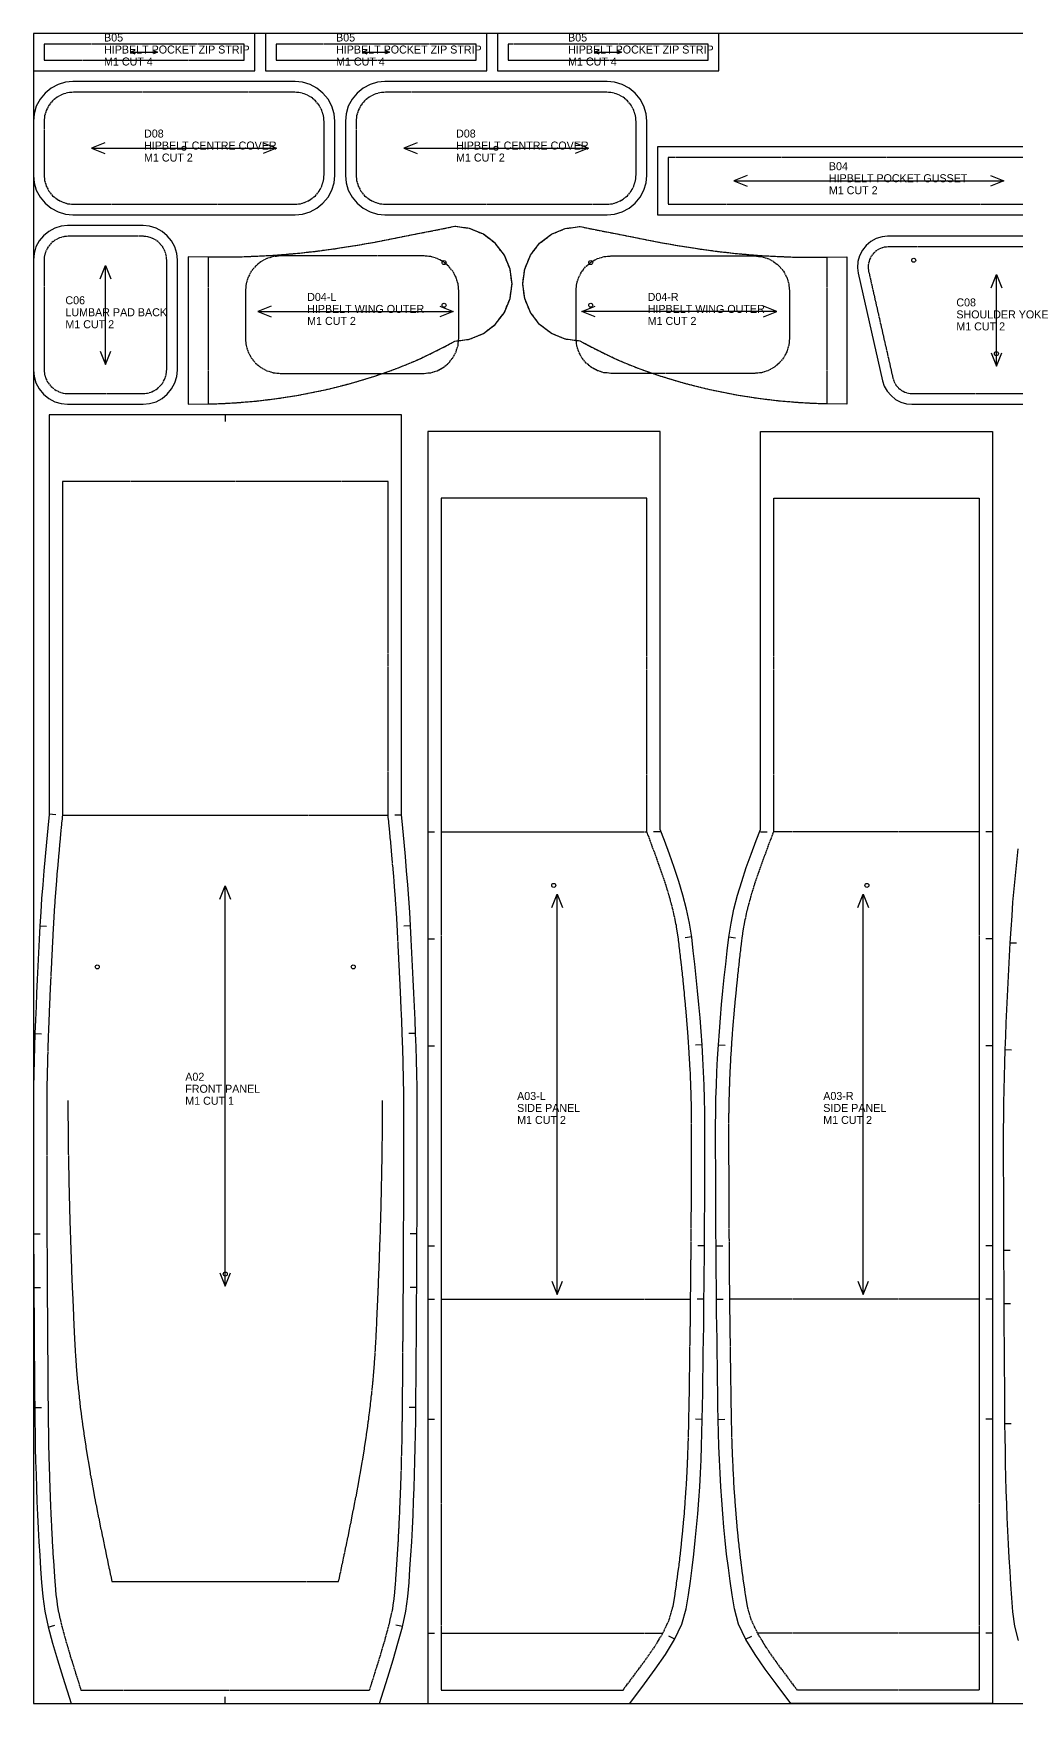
# Model space of a CAD drawing. Header units: millimetres. Extents: x 0 to 1450, y 0 to 1252.
# Drawn here: x 0 to 737, y 0 to 1252 of the extents above; entities that cross this region are included whole.
import ezdxf

# ---------------------------------------------------------------- set-up
doc = ezdxf.new("R2010")
doc.units = ezdxf.units.MM
doc.linetypes.add('DASHED', pattern=[1.524, 1.27, -0.254])
for name, color, linetype in [('CUT', 7, 'CONTINUOUS'), ('DRILL', 6, 'CONTINUOUS'), ('GRAIN', 5, 'CONTINUOUS'), ('MARK', 4, 'DASHED'), ('NOTCH', 3, 'CONTINUOUS'), ('SEW', 1, 'DASHED'), ('TEXT', 2, 'CONTINUOUS')]:
    doc.layers.add(name, color=color, linetype=linetype)

msp = doc.modelspace()

# ---------------------------------------------------------------- linework, layer by layer
at = {"layer": 'CUT'}
for points in [[(166, 1224.2), (166, 1252.2), (0, 1252.2), (0, 1224.2)], [(340, 1224.2), (340, 1252.2), (174, 1252.2), (174, 1224.2)], [(514, 1224.2), (514, 1252.2), (348, 1252.2), (348, 1224.2)], [(196.4, 1116.2), (201.9, 1116.7), (207.5, 1118.4), (212.7, 1121.2), (217.2, 1125), (221, 1129.5), (223.8, 1134.7), (225.5, 1140.3), (226, 1145.8), (226, 1186.6), (225.5, 1192.1), (223.8, 1197.7), (221, 1202.9), (217.2, 1207.4), (212.7, 1211.2), (207.5, 1213.9), (201.9, 1215.7), (196.4, 1216.2), (29.6, 1216.2), (24.1, 1215.7), (18.5, 1213.9), (13.3, 1211.2), (8.8, 1207.4), (5, 1202.9), (2.2, 1197.7), (0.5, 1192.1), (0, 1186.6), (0, 1145.8), (0.5, 1140.3), (2.2, 1134.7), (5, 1129.5), (8.8, 1125), (13.3, 1121.2), (18.5, 1118.4), (24.1, 1116.7), (29.6, 1116.2)], [(430.4, 1116.2), (435.9, 1116.7), (441.5, 1118.4), (446.7, 1121.2), (451.2, 1125), (455, 1129.5), (457.8, 1134.7), (459.5, 1140.3), (460, 1145.8), (460, 1186.6), (459.5, 1192.1), (457.8, 1197.7), (455, 1202.9), (451.2, 1207.4), (446.7, 1211.2), (441.5, 1213.9), (435.9, 1215.7), (430.4, 1216.2), (263.6, 1216.2), (258.1, 1215.7), (252.5, 1213.9), (247.3, 1211.2), (242.8, 1207.4), (239, 1202.9), (236.2, 1197.7), (234.5, 1192.1), (234, 1186.6), (234, 1145.8), (234.5, 1140.3), (236.2, 1134.7), (239, 1129.5), (242.8, 1125), (247.3, 1121.2), (252.5, 1118.4), (258.1, 1116.7), (263.6, 1116.2)], [(785.1, 1116.2), (785.1, 1167.2), (468, 1167.2), (468, 1116.2)], [(82.4, 974.2), (87.1, 974.7), (92, 976.1), (96.5, 978.5), (100.4, 981.8), (103.7, 985.7), (106.1, 990.2), (107.5, 995.1), (108, 999.8), (108, 1082.6), (107.5, 1087.3), (106.1, 1092.2), (103.7, 1096.7), (100.4, 1100.6), (96.5, 1103.8), (92, 1106.3), (87.1, 1107.7), (82.4, 1108.2), (25.6, 1108.2), (20.9, 1107.7), (16, 1106.3), (11.5, 1103.8), (7.6, 1100.6), (4.3, 1096.7), (1.9, 1092.2), (0.5, 1087.3), (0, 1082.6), (0, 999.8), (0.5, 995.1), (1.9, 990.2), (4.3, 985.7), (7.6, 981.8), (11.5, 978.5), (16, 976.1), (20.9, 974.7), (25.6, 974.2)], [(116, 974.2), (136, 974.6), (141, 974.8), (146, 975), (151, 975.3), (156, 975.7), (161, 976.1), (166, 976.5), (171, 977.1), (176, 977.7), (181, 978.3), (186, 979), (191, 979.8), (196, 980.6), (201, 981.5), (206, 982.5), (211, 983.5), (216, 984.5), (221, 985.6), (226, 986.8), (231, 988.1), (236, 989.4), (241, 990.8), (246, 992.2), (251, 993.8), (256, 995.3), (261, 997), (266, 998.7), (271, 1000.5), (276, 1002.5), (281, 1004.5), (286, 1006.6), (291, 1008.9), (296, 1011.2), (301, 1013.7), (306, 1016.2), (311, 1018.8), (316, 1021.5), (327.1, 1023), (337.5, 1027.3), (346.4, 1034.1), (353.2, 1043), (357.5, 1053.4), (359, 1064.5), (357.5, 1075.6), (353.2, 1086), (346.4, 1094.9), (337.5, 1101.7), (327.1, 1106), (316, 1107.5), (311, 1106.4), (306, 1105.4), (301, 1104.4), (296, 1103.4), (291, 1102.5), (286, 1101.5), (281, 1100.5), (276, 1099.6), (271, 1098.5), (266, 1097.5), (261, 1096.6), (256, 1095.6), (251, 1094.7), (246, 1093.8), (241, 1093), (236, 1092.2), (231, 1091.4), (226, 1090.6), (221, 1089.9), (216, 1089.3), (211, 1088.6), (206, 1088.1), (201, 1087.5), (196, 1087), (191, 1086.6), (186, 1086.2), (181, 1085.8), (176, 1085.5), (171, 1085.2), (166, 1085), (161, 1084.8), (156, 1084.6), (151, 1084.5), (146, 1084.5), (141, 1084.4), (136, 1084.5), (116, 1084.7)], [(610, 974.2), (590, 974.6), (585, 974.8), (580, 975), (575, 975.3), (570, 975.7), (565, 976.1), (560, 976.5), (555, 977.1), (550, 977.7), (545, 978.3), (540, 979), (535, 979.8), (530, 980.6), (525, 981.5), (520, 982.5), (515, 983.5), (510, 984.5), (505, 985.6), (500, 986.8), (495, 988.1), (490, 989.4), (485, 990.8), (480, 992.2), (475, 993.8), (470, 995.3), (465, 997), (460, 998.7), (455, 1000.5), (450, 1002.5), (445, 1004.5), (440, 1006.6), (435, 1008.9), (430, 1011.2), (425, 1013.7), (420, 1016.2), (415, 1018.8), (410, 1021.5), (398.9, 1023), (388.5, 1027.3), (379.6, 1034.1), (372.8, 1043), (368.5, 1053.4), (367, 1064.5), (368.5, 1075.6), (372.8, 1086), (379.6, 1094.9), (388.5, 1101.7), (398.9, 1106), (410, 1107.5), (415, 1106.4), (420, 1105.4), (425, 1104.4), (430, 1103.4), (435, 1102.5), (440, 1101.5), (445, 1100.5), (450, 1099.6), (455, 1098.5), (460, 1097.5), (465, 1096.6), (470, 1095.6), (475, 1094.7), (480, 1093.8), (485, 1093), (490, 1092.2), (495, 1091.4), (500, 1090.6), (505, 1089.9), (510, 1089.3), (515, 1088.6), (520, 1088.1), (525, 1087.5), (530, 1087), (535, 1086.6), (540, 1086.2), (545, 1085.8), (550, 1085.5), (555, 1085.2), (560, 1085), (565, 1084.8), (570, 1084.6), (575, 1084.5), (580, 1084.5), (585, 1084.4), (590, 1084.5), (610, 1084.7)], [(28.4, 0), (259.5, 0), (265.7, 19.8), (269.7, 32.7), (273.4, 45.4), (276.7, 57.6), (279.3, 69.3), (280.8, 80.4), (281.7, 90.8), (282.4, 101), (283.1, 111.2), (283.7, 121.3), (284.2, 131.4), (284.7, 141.5), (285.1, 151.6), (285.5, 161.7), (285.8, 171.8), (286.1, 181.8), (286.4, 191.9), (286.6, 201.9), (286.7, 212), (286.8, 222), (286.9, 232), (287, 242), (287.1, 252), (287.1, 262), (287.2, 272), (287.3, 282), (287.3, 292), (287.4, 302.1), (287.5, 312.1), (287.5, 322.1), (287.6, 332.1), (287.6, 342.1), (287.6, 352.1), (287.7, 362.1), (287.7, 372.1), (287.7, 382.1), (287.8, 392.1), (287.8, 402.1), (287.8, 412.1), (287.8, 422.1), (287.8, 432.1), (287.8, 442.1), (287.8, 452.2), (287.7, 462.3), (287.5, 472.3), (287.3, 482.4), (287, 492.5), (286.6, 502.5), (286.3, 512.6), (285.8, 522.6), (285.4, 532.7), (284.9, 542.8), (284.4, 552.9), (283.9, 562.9), (283.4, 573), (282.9, 583.1), (282.3, 593.3), (281.6, 603.6), (280.8, 614), (279.9, 624.5), (279, 635.1), (278, 645.8), (277, 656.5), (276, 666.7), (276, 676.2), (276, 686.2), (276, 696.2), (276, 706.2), (276, 716.2), (276, 726.2), (276, 736.2), (276, 746.2), (276, 756.2), (276, 766.2), (276, 776.2), (276, 786.2), (276, 796.2), (276, 806.2), (276, 816.2), (276, 826.2), (276, 836.2), (276, 846.2), (276, 856.2), (276, 866.2), (276, 876.2), (276, 886.2), (276, 896.2), (276, 906.2), (276, 966.2), (11.8, 966.2), (11.8, 906.2), (11.8, 896.2), (11.8, 886.2), (11.8, 876.2), (11.8, 866.2), (11.8, 856.2), (11.8, 846.2), (11.8, 836.2), (11.8, 826.2), (11.8, 816.2), (11.8, 806.2), (11.8, 796.2), (11.8, 786.2), (11.8, 776.2), (11.8, 766.2), (11.8, 756.2), (11.8, 746.2), (11.8, 736.2), (11.8, 726.2), (11.8, 716.2), (11.8, 706.2), (11.8, 696.2), (11.8, 686.2), (11.8, 676.2), (11.8, 666.7), (10.8, 656.5), (9.8, 645.8), (8.8, 635.1), (7.9, 624.5), (7, 614), (6.2, 603.6), (5.5, 593.3), (4.9, 583.1), (4.4, 573), (3.9, 562.9), (3.4, 552.9), (2.9, 542.8), (2.4, 532.7), (2, 522.6), (1.6, 512.6), (1.2, 502.5), (0.8, 492.5), (0.6, 482.4), (0.3, 472.3), (0.1, 462.3), (0, 452.2), (0, 442.1), (0, 432.1), (0, 422.1), (0, 412.1), (0, 402.1), (0.1, 392.1), (0.1, 382.1), (0.1, 372.1), (0.1, 362.1), (0.2, 352.1), (0.2, 342.1), (0.3, 332.1), (0.3, 322.1), (0.4, 312.1), (0.4, 302.1), (0.5, 292), (0.5, 282), (0.6, 272), (0.7, 262), (0.8, 252), (0.8, 242), (0.9, 232), (1, 222), (1.1, 212), (1.3, 201.9), (1.4, 191.9), (1.7, 181.8), (2, 171.8), (2.3, 161.7), (2.7, 151.6), (3.1, 141.5), (3.6, 131.4), (4.1, 121.3), (4.8, 111.2), (5.4, 101), (6.2, 90.8), (7, 80.4), (8.5, 69.3), (11.1, 57.6), (14.4, 45.4), (18.1, 32.7), (22.1, 19.8)], [(295.8, 0), (447.2, 0), (458.3, 14.8), (466.3, 25.7), (474, 36.7), (480.9, 48), (486.3, 59.5), (489.6, 71), (491.2, 81.6), (492.7, 91.8), (494.1, 101.9), (495.3, 112.1), (496.4, 122.2), (497.4, 132.3), (498.3, 142.4), (499, 152.5), (499.7, 162.6), (500.2, 172.7), (500.7, 182.8), (501.1, 192.9), (501.4, 203), (501.6, 213.1), (501.8, 223.1), (502, 233.1), (502.1, 243.1), (502.3, 253.1), (502.4, 263.1), (502.5, 273.1), (502.7, 283.1), (502.8, 293.1), (502.9, 303.2), (503, 313.2), (503.1, 323.2), (503.2, 333.2), (503.3, 343.2), (503.3, 353.2), (503.4, 363.2), (503.5, 373.2), (503.5, 383.2), (503.6, 393.2), (503.6, 403.2), (503.6, 413.2), (503.6, 423.3), (503.6, 433.3), (503.6, 443.4), (503.4, 453.5), (503.1, 463.6), (502.6, 473.7), (502.1, 483.8), (501.5, 493.9), (500.8, 504), (500, 514.1), (499.1, 524.2), (498.1, 534.3), (497.1, 544.4), (496, 554.4), (494.9, 564.5), (493.7, 574.7), (492.1, 585.2), (489.9, 595.7), (487.1, 606.1), (484, 616.5), (480.6, 626.8), (477, 637), (473.2, 647.1), (470.1, 655.5), (470.1, 663.7), (470.1, 673.7), (470.1, 683.7), (470.1, 693.7), (470.1, 703.7), (470.1, 713.7), (470.1, 723.7), (470.1, 733.7), (470.1, 743.7), (470.1, 753.7), (470.1, 763.7), (470.1, 773.7), (470.1, 783.7), (470.1, 793.7), (470.1, 803.7), (470.1, 813.7), (470.1, 823.7), (470.1, 833.7), (470.1, 843.7), (470.1, 853.7), (470.1, 863.7), (470.1, 873.7), (470.1, 883.7), (470.1, 893.7), (470.1, 953.7), (295.8, 953.7), (295.8, 893.7), (295.8, 883.7), (295.8, 873.7), (295.8, 863.7), (295.8, 853.7), (295.8, 843.7), (295.8, 833.7), (295.8, 823.7), (295.8, 813.7), (295.8, 803.7), (295.8, 793.7), (295.8, 783.7), (295.8, 773.7), (295.8, 763.7), (295.8, 753.7), (295.8, 743.7), (295.8, 733.7), (295.8, 723.7), (295.8, 713.7), (295.8, 703.7), (295.8, 693.7), (295.8, 683.7), (295.8, 673.7), (295.8, 663.7), (295.8, 653.7), (295.8, 643.6), (295.8, 633.6), (295.8, 623.5), (295.8, 613.5), (295.8, 603.4), (295.8, 593.4), (295.8, 583.4), (295.8, 573.4), (295.8, 563.4), (295.8, 553.3), (295.8, 543.3), (295.8, 533.3), (295.8, 523.3), (295.8, 513.3), (295.8, 503.3), (295.8, 493.3), (295.8, 483.3), (295.8, 473.3), (295.8, 463.3), (295.8, 453.3), (295.8, 443.3), (295.8, 433.3), (295.8, 423.3), (295.8, 413.3), (295.8, 403.3), (295.8, 393.3), (295.8, 383.3), (295.8, 373.3), (295.8, 363.3), (295.8, 353.3), (295.8, 343.3), (295.8, 333.3), (295.8, 323.3), (295.8, 313.3), (295.8, 303.3), (295.8, 293.3), (295.8, 283.3), (295.8, 273.3), (295.8, 263.3), (295.8, 253.3), (295.8, 243.3), (295.8, 233.3), (295.8, 223.3), (295.8, 213.3), (295.8, 203.3), (295.8, 193.3), (295.8, 183.3), (295.8, 173.3), (295.8, 163.3), (295.8, 153.2), (295.8, 143.2), (295.8, 133.2), (295.8, 123.2), (295.8, 113.2), (295.8, 103.2), (295.8, 93.2), (295.8, 83.1), (295.8, 73.1), (295.8, 63), (295.8, 52.7), (295.8, 42.2), (295.8, 31.5), (295.8, 20.8)], [(719.4, 0), (568, 0), (557, 14.8), (548.9, 25.7), (541.2, 36.7), (534.4, 48), (528.9, 59.5), (525.7, 71), (524, 81.6), (522.5, 91.8), (521.2, 101.9), (519.9, 112.1), (518.8, 122.2), (517.9, 132.3), (517, 142.4), (516.2, 152.5), (515.6, 162.6), (515, 172.7), (514.5, 182.8), (514.1, 192.9), (513.8, 203), (513.6, 213.1), (513.4, 223.1), (513.3, 233.1), (513.1, 243.1), (513, 253.1), (512.8, 263.1), (512.7, 273.1), (512.6, 283.1), (512.4, 293.1), (512.3, 303.2), (512.2, 313.2), (512.1, 323.2), (512, 333.2), (512, 343.2), (511.9, 353.2), (511.8, 363.2), (511.8, 373.2), (511.7, 383.2), (511.7, 393.2), (511.7, 403.2), (511.6, 413.2), (511.6, 423.3), (511.6, 433.3), (511.7, 443.4), (511.9, 453.5), (512.2, 463.6), (512.6, 473.7), (513.1, 483.8), (513.7, 493.9), (514.5, 504), (515.3, 514.1), (516.1, 524.2), (517.1, 534.3), (518.1, 544.4), (519.2, 554.4), (520.4, 564.5), (521.6, 574.7), (523.2, 585.2), (525.4, 595.7), (528.1, 606.1), (531.2, 616.5), (534.6, 626.8), (538.3, 637), (542, 647.1), (545.2, 655.5), (545.2, 663.7), (545.2, 673.7), (545.2, 683.7), (545.2, 693.7), (545.2, 703.7), (545.2, 713.7), (545.2, 723.7), (545.2, 733.7), (545.2, 743.7), (545.2, 753.7), (545.2, 763.7), (545.2, 773.7), (545.2, 783.7), (545.2, 793.7), (545.2, 803.7), (545.2, 813.7), (545.2, 823.7), (545.2, 833.7), (545.2, 843.7), (545.2, 853.7), (545.2, 863.7), (545.2, 873.7), (545.2, 883.7), (545.2, 893.7), (545.2, 953.7), (719.4, 953.7), (719.4, 893.7), (719.4, 883.7), (719.4, 873.7), (719.4, 863.7), (719.4, 853.7), (719.4, 843.7), (719.4, 833.7), (719.4, 823.7), (719.4, 813.7), (719.4, 803.7), (719.4, 793.7), (719.4, 783.7), (719.4, 773.7), (719.4, 763.7), (719.4, 753.7), (719.4, 743.7), (719.4, 733.7), (719.4, 723.7), (719.4, 713.7), (719.4, 703.7), (719.4, 693.7), (719.4, 683.7), (719.4, 673.7), (719.4, 663.7), (719.4, 653.7), (719.4, 643.6), (719.4, 633.6), (719.4, 623.5), (719.4, 613.5), (719.4, 603.4), (719.4, 593.4), (719.4, 583.4), (719.4, 573.4), (719.4, 563.4), (719.4, 553.3), (719.4, 543.3), (719.4, 533.3), (719.4, 523.3), (719.4, 513.3), (719.4, 503.3), (719.4, 493.3), (719.4, 483.3), (719.4, 473.3), (719.4, 463.3), (719.4, 453.3), (719.4, 443.3), (719.4, 433.3), (719.4, 423.3), (719.4, 413.3), (719.4, 403.3), (719.4, 393.3), (719.4, 383.3), (719.4, 373.3), (719.4, 363.3), (719.4, 353.3), (719.4, 343.3), (719.4, 333.3), (719.4, 323.3), (719.4, 313.3), (719.4, 303.3), (719.4, 293.3), (719.4, 283.3), (719.4, 273.3), (719.4, 263.3), (719.4, 253.3), (719.4, 243.3), (719.4, 233.3), (719.4, 223.3), (719.4, 213.3), (719.4, 203.3), (719.4, 193.3), (719.4, 183.3), (719.4, 173.3), (719.4, 163.3), (719.4, 153.2), (719.4, 143.2), (719.4, 133.2), (719.4, 123.2), (719.4, 113.2), (719.4, 103.2), (719.4, 93.2), (719.4, 83.1), (719.4, 73.1), (719.4, 63), (719.4, 52.7), (719.4, 42.2), (719.4, 31.5), (719.4, 20.8)]]:
    msp.add_lwpolyline(points, close=True, dxfattribs=at)
for points in [[(803.8, 1100.2), (640.6, 1100.2), (636.5, 1099.8), (632.1, 1098.4), (628.1, 1096.2), (624.5, 1093.3), (621.7, 1089.7), (619.6, 1085.6), (618.3, 1081.2), (618, 1076.6), (618.5, 1072.5), (636.9, 991.7), (638.1, 987.9), (640.3, 984), (643.2, 980.7), (646.6, 977.9), (650.6, 975.8), (654.8, 974.6), (658.8, 974.2), (785.7, 974.2)], [(738.2, 641), (737.2, 631), (736.2, 620.9), (735.3, 610.9), (734.4, 600.8), (733.7, 590.7), (733, 580.6), (732.4, 570.5), (731.8, 560.5), (731.3, 550.5), (730.8, 540.5), (730.3, 530.5), (729.9, 520.5), (729.4, 510.4), (729, 500.4), (728.6, 490.4), (728.3, 480.3), (728, 470.3), (727.7, 460.2), (727.6, 450.1), (727.5, 440.1), (727.4, 430), (727.4, 420), (727.4, 410), (727.4, 400), (727.5, 390), (727.5, 380), (727.5, 370), (727.5, 360), (727.6, 350), (727.6, 340), (727.6, 330), (727.7, 320), (727.7, 310), (727.8, 299.9), (727.8, 289.9), (727.9, 279.9), (728, 269.9), (728, 259.9), (728.1, 249.9), (728.2, 239.9), (728.3, 229.9), (728.3, 219.9), (728.4, 209.9), (728.5, 199.9), (728.7, 189.8), (728.9, 179.8), (729.1, 169.7), (729.4, 159.7), (729.7, 149.6), (730.1, 139.6), (730.5, 129.5), (731, 119.5), (731.6, 109.4), (732.2, 99.4), (732.9, 89.3), (733.6, 79.2), (734.4, 68.9), (735.9, 58.1), (738.6, 47.3)]]:
    msp.add_lwpolyline(points, dxfattribs=at)
at = {"layer": 'DRILL'}
for centre in [(113, 1166.2), (347, 1166.2), (308, 1080.5), (418, 1080.5), (660.2, 1082.2), (308, 1048.5), (418, 1048.5), (722.2, 1012.2), (390.2, 613.5), (625.1, 613.5), (47.9, 552.4), (239.9, 552.4), (143.9, 322.1)]:
    msp.add_circle(centre, 1.5, dxfattribs=at)
at = {"layer": 'GRAIN'}
for p, q in [((73, 1238.2), (93, 1238.2)), ((247, 1238.2), (267, 1238.2)), ((421, 1238.2), (441, 1238.2)), ((43.7, 1166.2), (182.3, 1166.2)), ((277.7, 1166.2), (416.3, 1166.2)), ((525.4, 1141.7), (727.7, 1141.7)), ((54, 1004.1), (54, 1078.3)), ((722.2, 1002.9), (722.2, 1071.5)), ((168.4, 1043.7), (314.8, 1043.7)), ((557.6, 1043.7), (411.2, 1043.7)), ((143.9, 313.1), (143.9, 613.1)), ((392.8, 306.8), (392.8, 606.8)), ((622.4, 306.8), (622.4, 606.8))]:
    msp.add_line(p, q, dxfattribs=at)
for points in [[(76, 1239.4), (73, 1238.2), (76, 1237)], [(90, 1239.4), (93, 1238.2), (90, 1237)], [(250, 1239.4), (247, 1238.2), (250, 1237)], [(264, 1239.4), (267, 1238.2), (264, 1237)], [(424, 1239.4), (421, 1238.2), (424, 1237)], [(438, 1239.4), (441, 1238.2), (438, 1237)], [(53.7, 1170.2), (43.7, 1166.2), (53.7, 1162.2)], [(172.3, 1170.2), (182.3, 1166.2), (172.3, 1162.2)], [(287.7, 1170.2), (277.7, 1166.2), (287.7, 1162.2)], [(406.3, 1170.2), (416.3, 1166.2), (406.3, 1162.2)], [(535.4, 1145.7), (525.4, 1141.7), (535.4, 1137.7)], [(717.7, 1145.7), (727.7, 1141.7), (717.7, 1137.7)], [(50, 1068.3), (54, 1078.3), (58, 1068.3)], [(718.2, 1061.5), (722.2, 1071.5), (726.2, 1061.5)], [(178.4, 1047.7), (168.4, 1043.7), (178.4, 1039.7)], [(304.8, 1047.7), (314.8, 1043.7), (304.8, 1039.7)], [(421.2, 1039.7), (411.2, 1043.7), (421.2, 1047.7)], [(547.6, 1039.7), (557.6, 1043.7), (547.6, 1047.7)], [(50, 1014.1), (54, 1004.1), (58, 1014.1)], [(718.2, 1012.9), (722.2, 1002.9), (726.2, 1012.9)], [(139.9, 603.1), (143.9, 613.1), (147.9, 603.1)], [(388.8, 596.8), (392.8, 606.8), (396.8, 596.8)], [(618.4, 596.8), (622.4, 606.8), (626.4, 596.8)], [(139.9, 323.1), (143.9, 313.1), (147.9, 323.1)], [(388.8, 316.8), (392.8, 306.8), (396.8, 316.8)], [(618.4, 316.8), (622.4, 306.8), (626.4, 316.8)]]:
    msp.add_lwpolyline(points, dxfattribs=at)
at = {"layer": 'MARK'}
for points in [[(293, 997.4), (298.1, 997.9), (302.9, 999.4), (307.4, 1001.8), (311.4, 1005.1), (314.6, 1009), (317, 1013.5), (318.5, 1018.4), (319, 1023.4), (319, 1059.4), (318.5, 1064.5), (317, 1069.4), (314.6, 1073.9), (311.4, 1077.8), (307.4, 1081.1), (302.9, 1083.5), (298.1, 1084.9), (293, 1085.4), (185, 1085.4), (179.9, 1084.9), (175.1, 1083.5), (170.6, 1081.1), (166.6, 1077.8), (163.4, 1073.9), (161, 1069.4), (159.5, 1064.5), (159, 1059.4), (159, 1023.4), (159.5, 1018.4), (161, 1013.5), (163.4, 1009), (166.6, 1005.1), (170.6, 1001.8), (175.1, 999.4), (179.9, 997.9), (185, 997.4), (293, 997.4)], [(433, 997.4), (427.9, 997.9), (423.1, 999.4), (418.6, 1001.8), (414.6, 1005.1), (411.4, 1009), (409, 1013.5), (407.5, 1018.4), (407, 1023.4), (407, 1059.4), (407.5, 1064.5), (409, 1069.4), (411.4, 1073.9), (414.6, 1077.8), (418.6, 1081.1), (423.1, 1083.5), (427.9, 1084.9), (433, 1085.4), (541, 1085.4), (546.1, 1084.9), (550.9, 1083.5), (555.4, 1081.1), (559.4, 1077.8), (562.6, 1073.9), (565, 1069.4), (566.5, 1064.5), (567, 1059.4), (567, 1023.4), (566.5, 1018.4), (565, 1013.5), (562.6, 1009), (559.4, 1005.1), (555.4, 1001.8), (550.9, 999.4), (546.1, 997.9), (541, 997.4), (433, 997.4)], [(21.8, 666.2), (266, 666.2)], [(305.8, 653.7), (460.1, 653.7)], [(709.4, 653.7), (555.2, 653.7)], [(25.9, 452.1), (25.9, 442.1), (26, 432.1), (26.1, 422.1), (26.2, 412.1), (26.4, 402.1), (26.6, 392.1), (26.8, 382.1), (27.1, 372.1), (27.3, 362.1), (27.7, 352.1), (28, 342.1), (28.4, 332.1), (28.7, 322.1), (29.1, 312.1), (29.6, 302.1), (30, 292.1), (30.4, 282.1), (30.9, 272.1), (31.5, 262.1), (32.2, 252.1), (33, 242.1), (34.1, 232.1), (35.2, 222.1), (36.5, 212.1), (37.9, 202.1), (39.4, 192.1), (41, 182.1), (42.7, 172.1), (44.5, 162), (46.4, 152), (48.4, 142), (50.4, 131.9), (52.5, 121.9), (54.6, 111.8), (56.7, 101.7), (58.9, 91.6), (228.9, 91.6), (231.1, 101.7), (233.2, 111.8), (235.4, 121.9), (237.4, 131.9), (239.4, 142), (241.4, 152), (243.3, 162), (245.1, 172.1), (246.8, 182.1), (248.4, 192.1), (249.9, 202.1), (251.3, 212.1), (252.6, 222.1), (253.7, 232.1), (254.8, 242.1), (255.6, 252.1), (256.3, 262.1), (256.9, 272.1), (257.4, 282.1), (257.8, 292.1), (258.3, 302.1), (258.7, 312.1), (259.1, 322.1), (259.5, 332.1), (259.8, 342.1), (260.2, 352.1), (260.5, 362.1), (260.8, 372.1), (261, 382.1), (261.2, 392.1), (261.4, 402.1), (261.6, 412.1), (261.7, 422.1), (261.8, 432.1), (261.9, 442.1), (261.9, 452.1)], [(305.8, 303.3), (492.9, 303.3)], [(709.4, 303.3), (522.3, 303.3)], [(305.8, 52.7), (472.1, 52.7)], [(709.4, 52.7), (543.2, 52.7)]]:
    msp.add_lwpolyline(points, dxfattribs=at)
at = {"layer": 'NOTCH'}
for p, q in [((143.9, 966.2), (143.9, 961.2)), ((11.8, 667.2), (16.8, 666.7)), ((276, 666.2), (271, 666.2)), ((295.8, 653.7), (300.8, 653.7)), ((470.1, 653.7), (465.1, 653.7)), ((545.2, 653.7), (550.2, 653.7)), ((719.4, 653.7), (714.4, 653.7)), ((4.9, 583.1), (9.9, 582.8)), ((282.9, 583.1), (277.9, 582.8)), ((295.8, 573.4), (300.8, 573.4)), ((493.7, 574.9), (488.7, 574.1)), ((521.6, 574.9), (526.5, 574.1)), ((719.4, 573.4), (714.4, 573.4)), ((732.4, 570.5), (737.4, 570.3)), ((1.2, 502.5), (6.2, 502.3)), ((286.6, 502.5), (281.6, 502.4)), ((295.8, 493.3), (300.8, 493.3)), ((501.5, 494), (496.5, 493.6)), ((513.8, 494), (518.7, 493.6)), ((719.4, 493.3), (714.4, 493.3)), ((728.6, 490.4), (733.6, 490.2)), ((0.2, 352.1), (5.2, 352.1)), ((287.6, 352.1), (282.6, 352.1)), ((295.8, 343.3), (300.8, 343.3)), ((503.3, 343.2), (498.3, 343.2)), ((512, 343.2), (517, 343.2)), ((719.4, 343.3), (714.4, 343.3)), ((727.6, 340), (732.6, 340)), ((0.4, 312.1), (5.4, 312.1)), ((287.5, 312.1), (282.5, 312.1)), ((295.8, 303.3), (300.8, 303.3)), ((502.9, 303.2), (497.9, 303.2)), ((512.3, 303.2), (517.3, 303.2)), ((719.4, 303.3), (714.4, 303.3)), ((727.8, 299.9), (732.8, 300)), ((1, 222), (6, 222)), ((286.8, 222), (281.8, 222.1)), ((295.8, 213.3), (300.8, 213.3)), ((501.6, 213.1), (496.6, 213.2)), ((513.6, 213.1), (518.6, 213.2)), ((719.4, 213.3), (714.4, 213.3)), ((728.4, 209.9), (733.4, 209.9)), ((11.1, 57.4), (16, 58.7)), ((276.8, 57.8), (271.9, 58.9)), ((295.8, 52.7), (300.8, 52.7)), ((481.1, 48.4), (476.6, 50.6)), ((534.1, 48.4), (538.7, 50.6)), ((719.4, 52.7), (714.4, 52.7)), ((143.9, 0), (143.9, 5))]:
    msp.add_line(p, q, dxfattribs=at)
at = {"layer": 'SEW'}
for points in [[(158, 1232.2), (158, 1244.2), (8, 1244.2), (8, 1232.2)], [(332, 1232.2), (332, 1244.2), (182, 1244.2), (182, 1232.2)], [(506, 1232.2), (506, 1244.2), (356, 1244.2), (356, 1232.2)], [(196, 1124.2), (200.3, 1124.6), (204.4, 1125.9), (208.2, 1127.9), (211.6, 1130.6), (214.3, 1134), (216.3, 1137.8), (217.6, 1141.9), (218, 1146.2), (218, 1186.2), (217.6, 1190.5), (216.3, 1194.6), (214.3, 1198.4), (211.6, 1201.8), (208.2, 1204.5), (204.4, 1206.5), (200.3, 1207.8), (196, 1208.2), (30, 1208.2), (25.7, 1207.8), (21.6, 1206.5), (17.8, 1204.5), (14.4, 1201.8), (11.7, 1198.4), (9.7, 1194.6), (8.4, 1190.5), (8, 1186.2), (8, 1146.2), (8.4, 1141.9), (9.7, 1137.8), (11.7, 1134), (14.4, 1130.6), (17.8, 1127.9), (21.6, 1125.9), (25.7, 1124.6), (30, 1124.2)], [(430, 1124.2), (434.3, 1124.6), (438.4, 1125.9), (442.2, 1127.9), (445.6, 1130.6), (448.3, 1134), (450.3, 1137.8), (451.6, 1141.9), (452, 1146.2), (452, 1186.2), (451.6, 1190.5), (450.3, 1194.6), (448.3, 1198.4), (445.6, 1201.8), (442.2, 1204.5), (438.4, 1206.5), (434.3, 1207.8), (430, 1208.2), (264, 1208.2), (259.7, 1207.8), (255.6, 1206.5), (251.8, 1204.5), (248.4, 1201.8), (245.7, 1198.4), (243.7, 1194.6), (242.4, 1190.5), (242, 1186.2), (242, 1146.2), (242.4, 1141.9), (243.7, 1137.8), (245.7, 1134), (248.4, 1130.6), (251.8, 1127.9), (255.6, 1125.9), (259.7, 1124.6), (264, 1124.2)], [(777.1, 1124.2), (777.1, 1159.2), (476, 1159.2), (476, 1124.2)], [(131, 974.5), (136, 974.6), (141, 974.8), (146, 975), (151, 975.3), (156, 975.7), (161, 976.1), (166, 976.5), (171, 977.1), (176, 977.7), (181, 978.3), (186, 979), (191, 979.8), (196, 980.6), (201, 981.5), (206, 982.5), (211, 983.5), (216, 984.5), (221, 985.6), (226, 986.8), (231, 988.1), (236, 989.4), (241, 990.8), (246, 992.2), (251, 993.8), (256, 995.3), (261, 997), (266, 998.7), (271, 1000.5), (276, 1002.5), (281, 1004.5), (286, 1006.6), (291, 1008.9), (296, 1011.2), (301, 1013.7), (306, 1016.2), (311, 1018.8), (316, 1021.5), (327.1, 1023), (337.5, 1027.3), (346.4, 1034.1), (353.2, 1043), (357.5, 1053.4), (359, 1064.5), (357.5, 1075.6), (353.2, 1086), (346.4, 1094.9), (337.5, 1101.7), (327.1, 1106), (316, 1107.5), (311, 1106.4), (306, 1105.4), (301, 1104.4), (296, 1103.4), (291, 1102.5), (286, 1101.5), (281, 1100.5), (276, 1099.6), (271, 1098.5), (266, 1097.5), (261, 1096.6), (256, 1095.6), (251, 1094.7), (246, 1093.8), (241, 1093), (236, 1092.2), (231, 1091.4), (226, 1090.6), (221, 1089.9), (216, 1089.3), (211, 1088.6), (206, 1088.1), (201, 1087.5), (196, 1087), (191, 1086.6), (186, 1086.2), (181, 1085.8), (176, 1085.5), (171, 1085.2), (166, 1085), (161, 1084.8), (156, 1084.6), (151, 1084.5), (146, 1084.5), (141, 1084.4), (136, 1084.5), (131, 1084.5)], [(595, 974.5), (590, 974.6), (585, 974.8), (580, 975), (575, 975.3), (570, 975.7), (565, 976.1), (560, 976.5), (555, 977.1), (550, 977.7), (545, 978.3), (540, 979), (535, 979.8), (530, 980.6), (525, 981.5), (520, 982.5), (515, 983.5), (510, 984.5), (505, 985.6), (500, 986.8), (495, 988.1), (490, 989.4), (485, 990.8), (480, 992.2), (475, 993.8), (470, 995.3), (465, 997), (460, 998.7), (455, 1000.5), (450, 1002.5), (445, 1004.5), (440, 1006.6), (435, 1008.9), (430, 1011.2), (425, 1013.7), (420, 1016.2), (415, 1018.8), (410, 1021.5), (398.9, 1023), (388.5, 1027.3), (379.6, 1034.1), (372.8, 1043), (368.5, 1053.4), (367, 1064.5), (368.5, 1075.6), (372.8, 1086), (379.6, 1094.9), (388.5, 1101.7), (398.9, 1106), (410, 1107.5), (415, 1106.4), (420, 1105.4), (425, 1104.4), (430, 1103.4), (435, 1102.5), (440, 1101.5), (445, 1100.5), (450, 1099.6), (455, 1098.5), (460, 1097.5), (465, 1096.6), (470, 1095.6), (475, 1094.7), (480, 1093.8), (485, 1093), (490, 1092.2), (495, 1091.4), (500, 1090.6), (505, 1089.9), (510, 1089.3), (515, 1088.6), (520, 1088.1), (525, 1087.5), (530, 1087), (535, 1086.6), (540, 1086.2), (545, 1085.8), (550, 1085.5), (555, 1085.2), (560, 1085), (565, 1084.8), (570, 1084.6), (575, 1084.5), (580, 1084.5), (585, 1084.4), (590, 1084.5), (595, 1084.5)], [(82, 982.2), (85.5, 982.5), (88.9, 983.6), (92, 985.2), (94.7, 987.5), (97, 990.2), (98.6, 993.3), (99.7, 996.7), (100, 1000.2), (100, 1082.2), (99.7, 1085.7), (98.6, 1089.1), (97, 1092.2), (94.7, 1094.9), (92, 1097.2), (88.9, 1098.8), (85.5, 1099.8), (82, 1100.2), (26, 1100.2), (22.5, 1099.8), (19.1, 1098.8), (16, 1097.2), (13.3, 1094.9), (11, 1092.2), (9.4, 1089.1), (8.3, 1085.7), (8, 1082.2), (8, 1000.2), (8.3, 996.7), (9.4, 993.3), (11, 990.2), (13.3, 987.5), (16, 985.2), (19.1, 983.6), (22.5, 982.5), (26, 982.2)], [(35.7, 10), (252.1, 10), (256.1, 22.8), (260.1, 35.6), (263.8, 48.1), (267, 60), (269.5, 71.1), (270.9, 81.5), (271.7, 91.6), (272.4, 101.7), (273.1, 111.8), (273.7, 121.9), (274.2, 131.9), (274.7, 142), (275.1, 152), (275.5, 162), (275.9, 172.1), (276.1, 182.1), (276.4, 192.1), (276.6, 202.1), (276.7, 212.1), (276.8, 222.1), (276.9, 232.1), (277, 242.1), (277.1, 252.1), (277.1, 262.1), (277.2, 272.1), (277.3, 282.1), (277.3, 292.1), (277.4, 302.1), (277.5, 312.1), (277.5, 322.1), (277.6, 332.1), (277.6, 342.1), (277.6, 352.1), (277.7, 362.1), (277.7, 372.1), (277.7, 382.1), (277.8, 392.1), (277.8, 402.1), (277.8, 412.1), (277.8, 422.1), (277.8, 432.1), (277.8, 442.1), (277.8, 452.1), (277.7, 462.1), (277.5, 472.1), (277.3, 482.1), (277, 492.1), (276.6, 502.2), (276.3, 512.2), (275.8, 522.2), (275.4, 532.3), (274.9, 542.3), (274.4, 552.4), (273.9, 562.4), (273.4, 572.5), (272.9, 582.5), (272.3, 592.7), (271.6, 602.9), (270.8, 613.2), (270, 623.7), (269, 634.2), (268.1, 644.8), (267.1, 655.5), (266, 666.2), (266, 676.2), (266, 686.2), (266, 696.2), (266, 706.2), (266, 716.2), (266, 726.2), (266, 736.2), (266, 746.2), (266, 756.2), (266, 766.2), (266, 776.2), (266, 786.2), (266, 796.2), (266, 806.2), (266, 816.2), (266, 826.2), (266, 836.2), (266, 846.2), (266, 856.2), (266, 866.2), (266, 876.2), (266, 886.2), (266, 896.2), (266, 906.2), (266, 916.2), (21.8, 916.2), (21.8, 906.2), (21.8, 896.2), (21.8, 886.2), (21.8, 876.2), (21.8, 866.2), (21.8, 856.2), (21.8, 846.2), (21.8, 836.2), (21.8, 826.2), (21.8, 816.2), (21.8, 806.2), (21.8, 796.2), (21.8, 786.2), (21.8, 776.2), (21.8, 766.2), (21.8, 756.2), (21.8, 746.2), (21.8, 736.2), (21.8, 726.2), (21.8, 716.2), (21.8, 706.2), (21.8, 696.2), (21.8, 686.2), (21.8, 676.2), (21.8, 666.2), (20.7, 655.5), (19.7, 644.8), (18.8, 634.2), (17.8, 623.7), (17, 613.2), (16.2, 602.9), (15.5, 592.7), (14.9, 582.5), (14.4, 572.5), (13.9, 562.4), (13.4, 552.4), (12.9, 542.3), (12.4, 532.3), (12, 522.2), (11.6, 512.2), (11.2, 502.2), (10.8, 492.1), (10.6, 482.1), (10.3, 472.1), (10.1, 462.1), (10, 452.1), (10, 442.1), (10, 432.1), (10, 422.1), (10, 412.1), (10, 402.1), (10.1, 392.1), (10.1, 382.1), (10.1, 372.1), (10.1, 362.1), (10.2, 352.1), (10.2, 342.1), (10.3, 332.1), (10.3, 322.1), (10.4, 312.1), (10.4, 302.1), (10.5, 292.1), (10.5, 282.1), (10.6, 272.1), (10.7, 262.1), (10.8, 252.1), (10.8, 242.1), (10.9, 232.1), (11, 222.1), (11.1, 212.1), (11.3, 202.1), (11.4, 192.1), (11.7, 182.1), (12, 172.1), (12.3, 162), (12.7, 152), (13.1, 142), (13.6, 131.9), (14.1, 121.9), (14.7, 111.8), (15.4, 101.7), (16.1, 91.6), (16.9, 81.5), (18.3, 71.1), (20.8, 60), (24, 48.1), (27.7, 35.6), (31.7, 22.8)], [(305.8, 10), (442.2, 10), (450.2, 20.8), (458.2, 31.5), (465.7, 42.2), (472.1, 52.7), (476.9, 63), (479.8, 73.1), (481.4, 83.1), (482.8, 93.2), (484.2, 103.2), (485.4, 113.2), (486.4, 123.2), (487.4, 133.2), (488.3, 143.2), (489, 153.2), (489.7, 163.3), (490.3, 173.3), (490.7, 183.3), (491.1, 193.3), (491.4, 203.3), (491.6, 213.3), (491.8, 223.3), (492, 233.3), (492.1, 243.3), (492.3, 253.3), (492.4, 263.3), (492.5, 273.3), (492.7, 283.3), (492.8, 293.3), (492.9, 303.3), (493, 313.3), (493.1, 323.3), (493.2, 333.3), (493.3, 343.3), (493.3, 353.3), (493.4, 363.3), (493.5, 373.3), (493.5, 383.3), (493.6, 393.3), (493.6, 403.3), (493.6, 413.3), (493.6, 423.3), (493.6, 433.3), (493.6, 443.3), (493.4, 453.3), (493.1, 463.3), (492.7, 473.3), (492.1, 483.3), (491.5, 493.3), (490.8, 503.3), (490, 513.3), (489.1, 523.3), (488.2, 533.3), (487.2, 543.3), (486.1, 553.3), (484.9, 563.4), (483.8, 573.4), (482.2, 583.4), (480.1, 593.4), (477.5, 603.4), (474.5, 613.5), (471.1, 623.5), (467.6, 633.6), (463.8, 643.6), (460.1, 653.7), (460.1, 663.7), (460.1, 673.7), (460.1, 683.7), (460.1, 693.7), (460.1, 703.7), (460.1, 713.7), (460.1, 723.7), (460.1, 733.7), (460.1, 743.7), (460.1, 753.7), (460.1, 763.7), (460.1, 773.7), (460.1, 783.7), (460.1, 793.7), (460.1, 803.7), (460.1, 813.7), (460.1, 823.7), (460.1, 833.7), (460.1, 843.7), (460.1, 853.7), (460.1, 863.7), (460.1, 873.7), (460.1, 883.7), (460.1, 893.7), (460.1, 903.7), (305.8, 903.7), (305.8, 893.7), (305.8, 883.7), (305.8, 873.7), (305.8, 863.7), (305.8, 853.7), (305.8, 843.7), (305.8, 833.7), (305.8, 823.7), (305.8, 813.7), (305.8, 803.7), (305.8, 793.7), (305.8, 783.7), (305.8, 773.7), (305.8, 763.7), (305.8, 753.7), (305.8, 743.7), (305.8, 733.7), (305.8, 723.7), (305.8, 713.7), (305.8, 703.7), (305.8, 693.7), (305.8, 683.7), (305.8, 673.7), (305.8, 663.7), (305.8, 653.7), (305.8, 643.6), (305.8, 633.6), (305.8, 623.5), (305.8, 613.5), (305.8, 603.4), (305.8, 593.4), (305.8, 583.4), (305.8, 573.4), (305.8, 563.4), (305.8, 553.3), (305.8, 543.3), (305.8, 533.3), (305.8, 523.3), (305.8, 513.3), (305.8, 503.3), (305.8, 493.3), (305.8, 483.3), (305.8, 473.3), (305.8, 463.3), (305.8, 453.3), (305.8, 443.3), (305.8, 433.3), (305.8, 423.3), (305.8, 413.3), (305.8, 403.3), (305.8, 393.3), (305.8, 383.3), (305.8, 373.3), (305.8, 363.3), (305.8, 353.3), (305.8, 343.3), (305.8, 333.3), (305.8, 323.3), (305.8, 313.3), (305.8, 303.3), (305.8, 293.3), (305.8, 283.3), (305.8, 273.3), (305.8, 263.3), (305.8, 253.3), (305.8, 243.3), (305.8, 233.3), (305.8, 223.3), (305.8, 213.3), (305.8, 203.3), (305.8, 193.3), (305.8, 183.3), (305.8, 173.3), (305.8, 163.3), (305.8, 153.2), (305.8, 143.2), (305.8, 133.2), (305.8, 123.2), (305.8, 113.2), (305.8, 103.2), (305.8, 93.2), (305.8, 83.1), (305.8, 73.1), (305.8, 63), (305.8, 52.7), (305.8, 42.2), (305.8, 31.5), (305.8, 20.8)], [(709.4, 10), (573, 10), (565, 20.8), (557, 31.5), (549.6, 42.2), (543.2, 52.7), (538.3, 63), (535.5, 73.1), (533.9, 83.1), (532.4, 93.2), (531.1, 103.2), (529.9, 113.2), (528.8, 123.2), (527.8, 133.2), (527, 143.2), (526.2, 153.2), (525.5, 163.3), (525, 173.3), (524.5, 183.3), (524.1, 193.3), (523.8, 203.3), (523.6, 213.3), (523.4, 223.3), (523.3, 233.3), (523.1, 243.3), (523, 253.3), (522.8, 263.3), (522.7, 273.3), (522.6, 283.3), (522.4, 293.3), (522.3, 303.3), (522.2, 313.3), (522.1, 323.3), (522, 333.3), (522, 343.3), (521.9, 353.3), (521.8, 363.3), (521.8, 373.3), (521.7, 383.3), (521.7, 393.3), (521.7, 403.3), (521.6, 413.3), (521.6, 423.3), (521.6, 433.3), (521.7, 443.3), (521.9, 453.3), (522.2, 463.3), (522.6, 473.3), (523.1, 483.3), (523.7, 493.3), (524.4, 503.3), (525.2, 513.3), (526.1, 523.3), (527.1, 533.3), (528.1, 543.3), (529.2, 553.3), (530.3, 563.4), (531.5, 573.4), (533, 583.4), (535.1, 593.4), (537.7, 603.4), (540.7, 613.5), (544.1, 623.5), (547.7, 633.6), (551.4, 643.6), (555.2, 653.7), (555.2, 663.7), (555.2, 673.7), (555.2, 683.7), (555.2, 693.7), (555.2, 703.7), (555.2, 713.7), (555.2, 723.7), (555.2, 733.7), (555.2, 743.7), (555.2, 753.7), (555.2, 763.7), (555.2, 773.7), (555.2, 783.7), (555.2, 793.7), (555.2, 803.7), (555.2, 813.7), (555.2, 823.7), (555.2, 833.7), (555.2, 843.7), (555.2, 853.7), (555.2, 863.7), (555.2, 873.7), (555.2, 883.7), (555.2, 893.7), (555.2, 903.7), (709.4, 903.7), (709.4, 893.7), (709.4, 883.7), (709.4, 873.7), (709.4, 863.7), (709.4, 853.7), (709.4, 843.7), (709.4, 833.7), (709.4, 823.7), (709.4, 813.7), (709.4, 803.7), (709.4, 793.7), (709.4, 783.7), (709.4, 773.7), (709.4, 763.7), (709.4, 753.7), (709.4, 743.7), (709.4, 733.7), (709.4, 723.7), (709.4, 713.7), (709.4, 703.7), (709.4, 693.7), (709.4, 683.7), (709.4, 673.7), (709.4, 663.7), (709.4, 653.7), (709.4, 643.6), (709.4, 633.6), (709.4, 623.5), (709.4, 613.5), (709.4, 603.4), (709.4, 593.4), (709.4, 583.4), (709.4, 573.4), (709.4, 563.4), (709.4, 553.3), (709.4, 543.3), (709.4, 533.3), (709.4, 523.3), (709.4, 513.3), (709.4, 503.3), (709.4, 493.3), (709.4, 483.3), (709.4, 473.3), (709.4, 463.3), (709.4, 453.3), (709.4, 443.3), (709.4, 433.3), (709.4, 423.3), (709.4, 413.3), (709.4, 403.3), (709.4, 393.3), (709.4, 383.3), (709.4, 373.3), (709.4, 363.3), (709.4, 353.3), (709.4, 343.3), (709.4, 333.3), (709.4, 323.3), (709.4, 313.3), (709.4, 303.3), (709.4, 293.3), (709.4, 283.3), (709.4, 273.3), (709.4, 263.3), (709.4, 253.3), (709.4, 243.3), (709.4, 233.3), (709.4, 223.3), (709.4, 213.3), (709.4, 203.3), (709.4, 193.3), (709.4, 183.3), (709.4, 173.3), (709.4, 163.3), (709.4, 153.2), (709.4, 143.2), (709.4, 133.2), (709.4, 123.2), (709.4, 113.2), (709.4, 103.2), (709.4, 93.2), (709.4, 83.1), (709.4, 73.1), (709.4, 63), (709.4, 52.7), (709.4, 42.2), (709.4, 31.5), (709.4, 20.8)]]:
    msp.add_lwpolyline(points, close=True, dxfattribs=at)
msp.add_lwpolyline([(803.4, 1092.2), (641, 1092.2), (638.1, 1091.9), (635.2, 1091), (632.6, 1089.6), (630.3, 1087.7), (628.4, 1085.3), (627.1, 1082.7), (626.3, 1079.8), (626, 1076.8), (626.4, 1073.9), (644.6, 993.9), (645.5, 991.1), (646.9, 988.6), (648.8, 986.4), (651, 984.6), (653.6, 983.3), (656.3, 982.5), (659.2, 982.2), (785.3, 982.2)], dxfattribs=at)
at = {"layer": 'TEXT'}
msp.add_lwpolyline([(0, 0), (1450, 0), (1450, 1252.2), (0, 1252.2)], close=True, dxfattribs=at)

# ---------------------------------------------------------------- texts
for s, p in [('B05', (53, 1246.2)), ('B05', (227, 1246.2)), ('B05', (401, 1246.2)), ('HIPBELT POCKET ZIP STRIP', (53, 1237.2)), ('HIPBELT POCKET ZIP STRIP', (227, 1237.2)), ('HIPBELT POCKET ZIP STRIP', (401, 1237.2)), ('M1 CUT 4', (53, 1228.2)), ('M1 CUT 4', (227, 1228.2)), ('M1 CUT 4', (401, 1228.2)), ('D08', (83, 1174.2)), ('D08', (317, 1174.2)), ('HIPBELT CENTRE COVER', (83, 1165.2)), ('HIPBELT CENTRE COVER', (317, 1165.2)), ('M1 CUT 2', (83, 1156.2)), ('M1 CUT 2', (317, 1156.2)), ('B04', (596.6, 1149.7)), ('HIPBELT POCKET GUSSET', (596.6, 1140.7)), ('M1 CUT 2', (596.6, 1131.7)), ('C06', (24, 1049.2)), ('D04-L', (205.3, 1051.7)), ('D04-R', (460.7, 1051.7)), ('C08', (692.2, 1047.6)), ('LUMBAR PAD BACK', (24, 1040.2)), ('HIPBELT WING OUTER', (205.3, 1042.7)), ('M1 CUT 2', (205.3, 1033.7)), ('HIPBELT WING OUTER', (460.7, 1042.7)), ('M1 CUT 2', (460.7, 1033.7)), ('SHOULDER YOKE', (692.2, 1038.6)), ('M1 CUT 2', (24, 1031.2)), ('M1 CUT 2', (692.2, 1029.6)), ('A02', (113.9, 467)), ('FRONT PANEL', (113.9, 458)), ('M1 CUT 1', (113.9, 449)), ('A03-L', (362.8, 452.6)), ('A03-R', (592.4, 452.6)), ('SIDE PANEL', (362.8, 443.6)), ('M1 CUT 2', (362.8, 434.6)), ('SIDE PANEL', (592.4, 443.6)), ('M1 CUT 2', (592.4, 434.6))]:
    msp.add_text(s, height=6, dxfattribs=at).set_placement(p)

doc.saveas('drawing.dxf')
